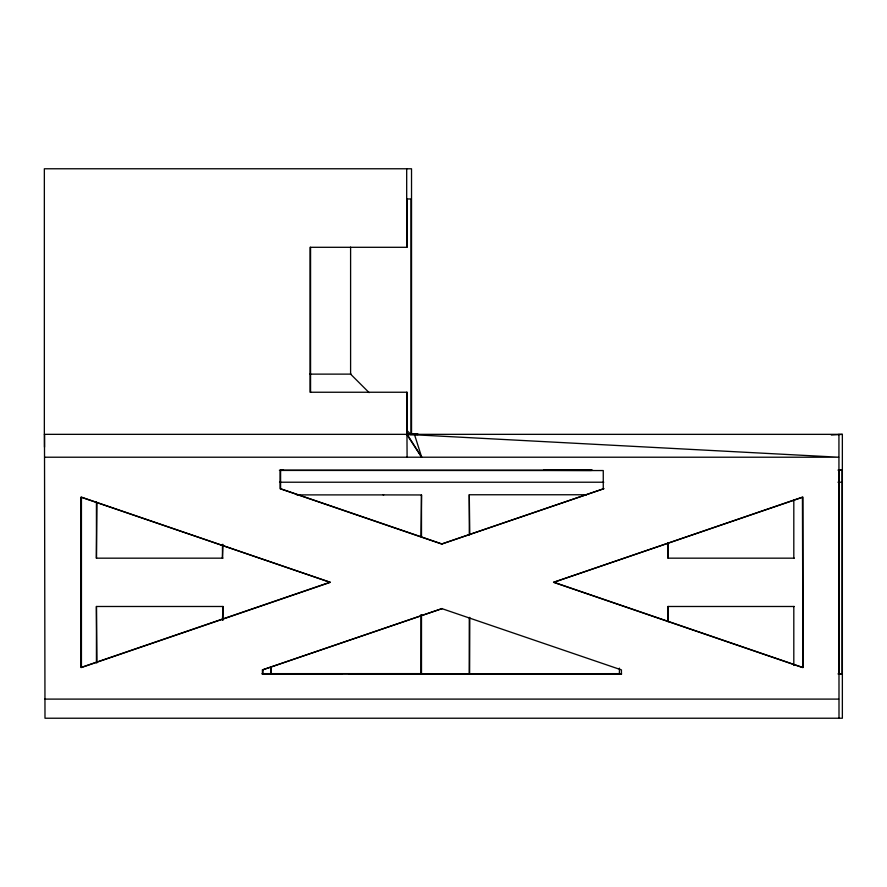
<?xml version="1.0" encoding="UTF-8"?>
<svg xmlns="http://www.w3.org/2000/svg" width="887" height="887" viewBox="0 0 887 887"><rect width="100%" height="100%" fill="white"/><g stroke="black" fill="none" stroke-linecap="round" stroke-linejoin="round"><path stroke-width="1.33" d="M406.9 434.519L411.535 434.198L411.524 168.774L44.35 168.774L44.35 434.342L842.351 434.353L842.362 718.226L44.993 718.226L44.483 434.198M441.671 544.03L603.781 488.715L441.671 544.03L280.07 488.715L280.07 470.432L283.53 470.243M442.192 544.03L280.591 488.726L280.602 470.354M406.689 392.242L407.1 457.215M420.97 536.58L421.502 494.957L421.491 536.58M603.26 488.715L603.26 470.553L280.07 470.432M839.002 718.226L838.936 434.353M842.129 470.121L839.191 470.143L839.191 673.909L842.129 673.898L842.129 470.121L837.982 470.132M329.764 582.327L80.894 667.523L80.894 497.141L330.297 582.338L81.427 667.523L81.427 497.152L330.297 582.338M262.43 669.907L442.192 608.56L262.43 669.907L262.43 673.998L342.327 673.909M553.566 582.327L802.436 497.141L802.957 667.523L802.957 497.141L553.566 582.327L802.436 667.512M591.463 470.443L543.554 470.321L545.106 470.188M831.285 435.029L842.351 434.353M407.188 198.976L407.188 247.296L310.073 247.296L310.073 392.242L407.188 392.242L407.188 434.342L418.232 434.442L407.055 434.519M262.408 673.643L421.491 673.621L421.491 614.713M348.591 673.909L619.991 673.643M543.554 470.321L592.571 470.265M406.845 198.976L410.991 198.976L410.991 434.519L406.922 433.71M309.729 374.126L351.141 374.126M44.672 457.215L838.67 457.215L406.645 434.353L421.68 457.215L414.44 434.353L418.143 434.397M279.372 470.232L591.862 470.177M279.527 482.218L603.781 482.218M837.971 482.218L842.129 482.218M469.278 534.739L469.278 494.758L586.396 494.758M296.823 494.891L383.694 494.902M469.278 494.758L469.8 534.739M96.428 501.687L96.428 558.178L96.96 503.062M222.992 544.396L222.46 558.167L222.46 544.396M96.428 558.178L222.992 558.167M794.342 558.167L667.778 558.167L667.778 543.01M96.428 662.8L96.428 606.486L222.992 606.486L222.992 620.224M794.342 606.486L667.778 606.486L667.778 621.576M96.428 606.486L96.96 662.8M222.992 606.486L222.46 620.224M262.086 673.909L621.521 673.998L619.381 673.643L619.47 668.166M44.66 699.1L838.67 699.1M383.173 494.902L421.502 494.957M271.123 673.621L271.3 666.769M420.87 673.621L420.97 614.713M469.622 673.654L469.8 617.452M270.69 673.621L270.779 666.769M262.474 673.821L341.284 673.909M407.277 434.342L414.528 434.353M621.521 673.998L469.19 673.654L469.278 617.452M837.982 673.887L842.129 673.898M621.432 674.009L621.432 669.907L441.671 608.549M554.087 582.338L802.957 667.523M369.103 392.631L350.598 374.126L350.598 247.118M407.089 430.627L410.991 434.519M407.188 434.342L421.68 457.215M44.483 434.63L44.505 447.137M793.81 500.268L793.81 558.167M793.81 606.486L793.81 665.472M668.299 543.01L668.299 558.167M668.299 606.486L668.299 621.632M406.689 168.774L406.689 247.296M310.561 247.296L310.561 392.242M262.962 669.918L262.962 674.009"/></g></svg>
